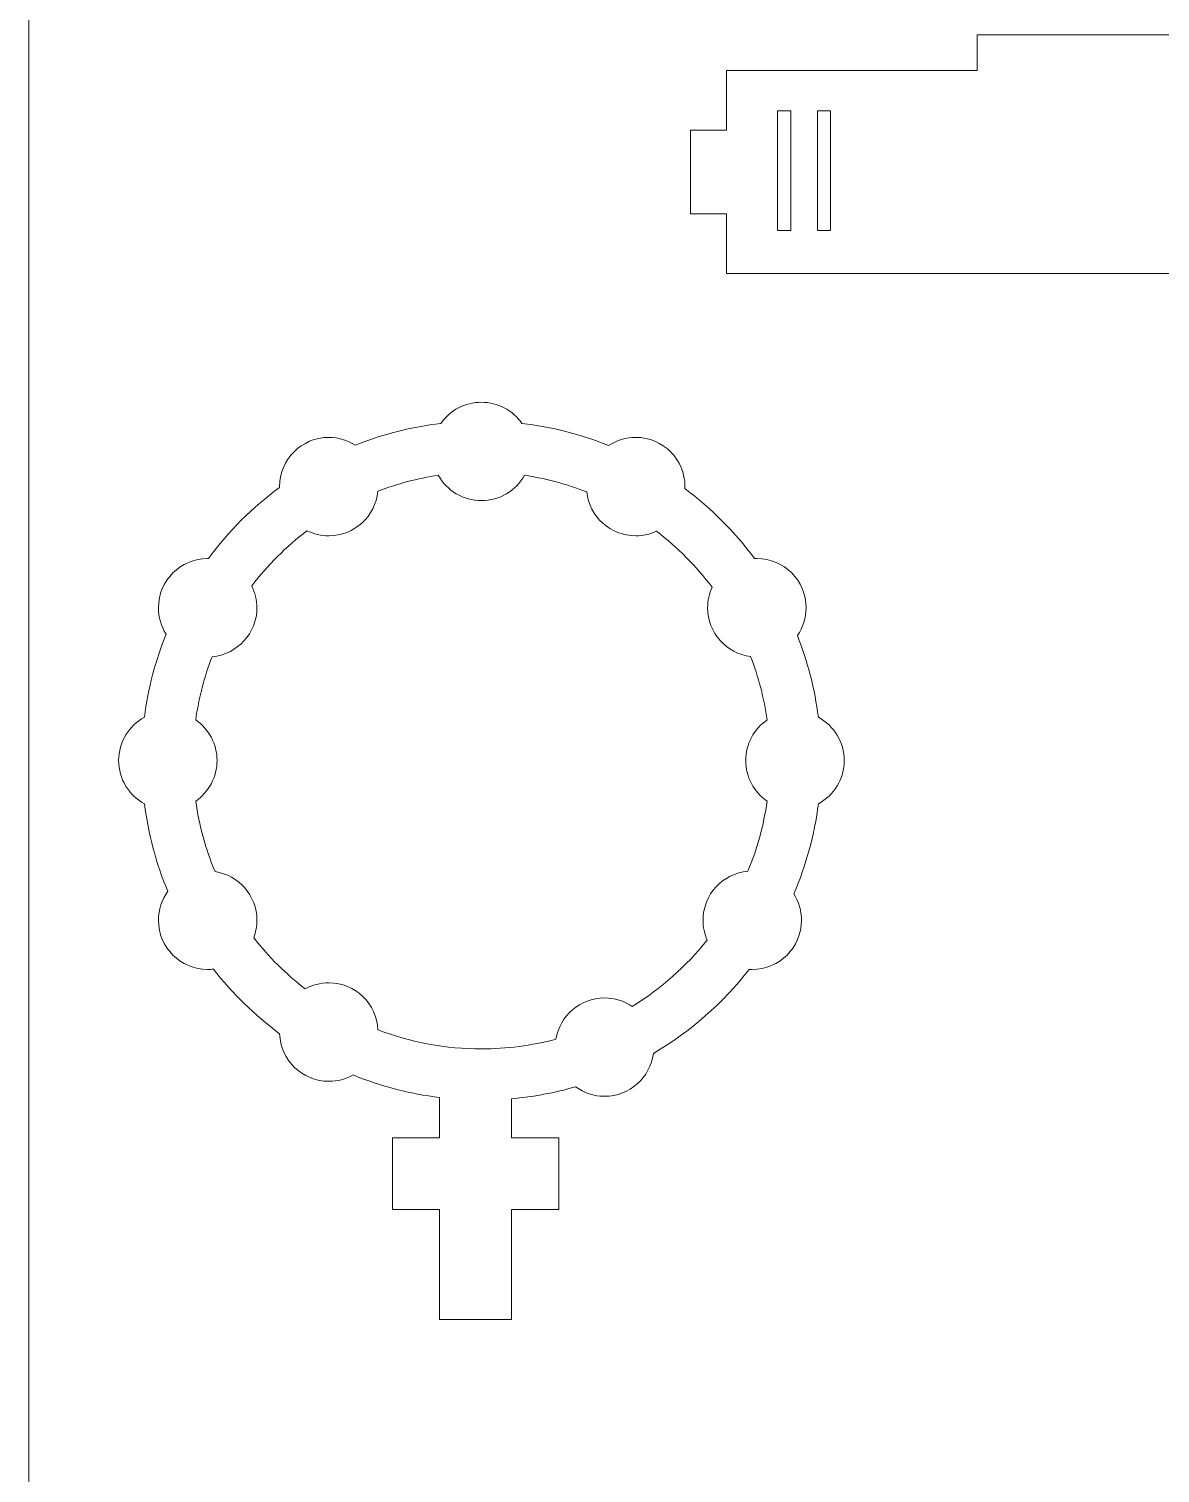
# Model space of a CAD drawing. Header units: millimetres. Extents: x -989 to 989, y -553 to 553.
# Drawn here: x 593.2 to 687.9, y 150.3 to 271.3 of the extents above; entities that cross this region are included whole.
import ezdxf

# ---------------------------------------------------------------- set-up
doc = ezdxf.new("R2010")
doc.units = ezdxf.units.MM
doc.header["$MEASUREMENT"] = 0
doc.layers.add('Camada 1', color=7, linetype='Continuous')

msp = doc.modelspace()

# ---------------------------------------------------------------- linework, layer by layer
at = {"layer": 'Camada 1', "color": 142, "lineweight": 20}
msp.add_lwpolyline([(593.2077, 33.5177), (790.9435, 33.5177), (790.9435, 414.1477), (593.2077, 414.1477), (593.2077, 33.5177)], close=True, dxfattribs=at)
at = {"layer": 'Camada 1', "lineweight": 9}
for points, knots in [([(735.5989, 250.7797), (705.5074, 250.7797), (681.6904, 250.7797), (651.5989, 250.7797), (651.5989, 250.7797), (651.5989, 250.7797), (651.5989, 255.7797), (651.5989, 255.7797), (651.5989, 255.7797), (651.5989, 255.7797), (648.5989, 255.7797), (648.5989, 255.7797), (648.5989, 255.7797), (648.5989, 255.7797), (648.5989, 262.7797), (648.5989, 262.7797), (648.5989, 262.7797), (648.5989, 262.7797), (651.5989, 262.7797), (651.5989, 262.7797), (651.5989, 262.7797), (651.5989, 262.7797), (651.5989, 267.7797), (651.5989, 267.7797), (651.5989, 267.7797), (651.5989, 267.7797), (661.0989, 267.7797), (661.0989, 267.7797), (661.0989, 267.7797), (661.0989, 267.7797), (661.0989, 267.7797), (661.0989, 267.7797), (661.0989, 267.7797), (661.0989, 267.7797), (672.5757, 267.7797), (672.5757, 267.7797), (672.5757, 267.7797), (672.5757, 267.7797), (672.5757, 270.7797), (672.5757, 270.7797), (672.5757, 270.7797), (684.8184, 270.7797), (699.3558, 270.7797), (711.5985, 270.7797), (711.5985, 270.7797), (711.5985, 270.7797), (711.5985, 267.7797), (711.5985, 267.7797), (711.5985, 267.7797), (711.5985, 267.7797), (723.0989, 267.7797), (723.0989, 267.7797), (723.0989, 267.7797), (723.0989, 267.7797), (723.0989, 267.7797), (723.0989, 267.7797), (723.0989, 267.7797), (723.0989, 267.7797), (735.5989, 267.7797), (735.5989, 267.7797), (735.5989, 267.7797), (735.5989, 267.7797), (735.5989, 262.7797), (735.5989, 262.7797), (735.5989, 262.7797), (735.5989, 262.7797), (732.5989, 262.7797), (732.5989, 262.7797), (732.5989, 262.7797), (732.5989, 262.7797), (732.5989, 255.7797), (732.5989, 255.7797), (732.5989, 255.7797), (732.5989, 255.7797), (735.5989, 255.7797), (735.5989, 255.7797), (735.5989, 255.7797), (735.5989, 255.7797), (735.5989, 250.7797), (735.5989, 250.7797)], [0, 0, 0, 0, 0.04761905, 0.04761905, 0.04761905, 0.04761905, 0.0952381, 0.0952381, 0.0952381, 0.0952381, 0.14285714, 0.14285714, 0.14285714, 0.14285714, 0.19047619, 0.19047619, 0.19047619, 0.19047619, 0.23809524, 0.23809524, 0.23809524, 0.23809524, 0.28571429, 0.28571429, 0.28571429, 0.28571429, 0.33333333, 0.33333333, 0.33333333, 0.33333333, 0.38095238, 0.38095238, 0.38095238, 0.38095238, 0.42857143, 0.42857143, 0.42857143, 0.42857143, 0.47619048, 0.47619048, 0.47619048, 0.47619048, 0.52380952, 0.52380952, 0.52380952, 0.52380952, 0.57142857, 0.57142857, 0.57142857, 0.57142857, 0.61904762, 0.61904762, 0.61904762, 0.61904762, 0.66666667, 0.66666667, 0.66666667, 0.66666667, 0.71428571, 0.71428571, 0.71428571, 0.71428571, 0.76190476, 0.76190476, 0.76190476, 0.76190476, 0.80952381, 0.80952381, 0.80952381, 0.80952381, 0.85714286, 0.85714286, 0.85714286, 0.85714286, 0.9047619, 0.9047619, 0.9047619, 0.9047619, 1, 1, 1, 1]), ([(656.9779, 254.3914), (656.9779, 254.3914), (655.8647, 254.3914), (655.8647, 254.3914), (655.8647, 254.3914), (655.8647, 254.3914), (655.8647, 264.3914), (655.8647, 264.3914), (655.8647, 264.3914), (655.8647, 264.3914), (656.9779, 264.3914), (656.9779, 264.3914), (656.9779, 264.3914), (656.9779, 264.3914), (656.9779, 254.3914), (656.9779, 254.3914)], [0, 0, 0, 0, 0.2, 0.2, 0.2, 0.2, 0.4, 0.4, 0.4, 0.4, 0.6, 0.6, 0.6, 0.6, 1, 1, 1, 1]), ([(660.3175, 254.3914), (660.3175, 254.3914), (659.2043, 254.3914), (659.2043, 254.3914), (659.2043, 254.3914), (659.2043, 254.3914), (659.2043, 264.3914), (659.2043, 264.3914), (659.2043, 264.3914), (659.2043, 264.3914), (660.3175, 264.3914), (660.3175, 264.3914), (660.3175, 264.3914), (660.3175, 264.3914), (660.3175, 254.3914), (660.3175, 254.3914)], [0, 0, 0, 0, 0.2, 0.2, 0.2, 0.2, 0.4, 0.4, 0.4, 0.4, 0.6, 0.6, 0.6, 0.6, 1, 1, 1, 1])]:
    msp.add_open_spline(points, degree=3, knots=knots, dxfattribs=at)
at = {"layer": 'Camada 1', "color": 250, "lineweight": 20}
for points, knots in [([(604.0506, 222.7944), (604.0506, 222.0082), (604.2741, 221.2456), (604.6889, 220.5905), (604.6889, 220.5905), (603.7915, 218.3556), (603.1837, 216.0126), (602.8791, 213.6237), (602.8791, 213.6237), (601.5657, 212.9136), (600.7187, 211.5276), (600.7187, 209.9976), (600.7187, 209.9976), (600.7187, 208.4676), (601.5658, 207.0817), (602.8791, 206.3716), (602.8791, 206.3716), (603.2003, 203.8529), (603.8585, 201.3867), (604.8369, 199.0439), (604.8369, 199.0439), (604.3293, 198.3452), (604.0506, 197.4993), (604.0506, 196.622), (604.0506, 196.622), (604.0506, 194.3467), (605.8962, 192.5011), (608.1715, 192.5011), (608.1715, 192.5011), (608.3307, 192.5011), (608.4895, 192.5103), (608.6473, 192.5286), (608.6473, 192.5286), (610.241, 190.4846), (612.1096, 188.6627), (614.1936, 187.1214), (614.1936, 187.1214), (614.2636, 184.9074), (616.0814, 183.1332), (618.3123, 183.1332), (618.3123, 183.1332), (619.0266, 183.1332), (619.7229, 183.3175), (620.3376, 183.6646), (620.3376, 183.6646), (622.6609, 182.7158), (625.1003, 182.0817), (627.5899, 181.7761), (627.5899, 181.7761), (627.5899, 181.7761), (627.5899, 178.4032), (627.5899, 178.4032), (627.5899, 178.4032), (627.5899, 178.4032), (623.6304, 178.4032), (623.6304, 178.4032), (623.6304, 178.4032), (623.6304, 178.4032), (623.6304, 172.3927), (623.6304, 172.3927), (623.6304, 172.3927), (623.6304, 172.3927), (627.5899, 172.3927), (627.5899, 172.3927), (627.5899, 172.3927), (627.5899, 172.3927), (627.5899, 163.1855), (627.5899, 163.1855), (627.5899, 163.1855), (627.5899, 163.1855), (633.6003, 163.1855), (633.6003, 163.1855), (633.6003, 163.1855), (633.6003, 163.1855), (633.6003, 172.3927), (633.6003, 172.3927), (633.6003, 172.3927), (633.6003, 172.3927), (637.56, 172.3927), (637.56, 172.3927), (637.56, 172.3927), (637.56, 172.3927), (637.56, 178.4032), (637.56, 178.4032), (637.56, 178.4032), (637.56, 178.4032), (633.6003, 178.4032), (633.6003, 178.4032), (633.6003, 178.4032), (633.6003, 178.4032), (633.6003, 181.6733), (633.6003, 181.6733), (633.6003, 181.6733), (635.4154, 181.8328), (637.2129, 182.1658), (638.9644, 182.6698), (638.9644, 182.6698), (639.665, 182.158), (640.5138, 181.8777), (641.3942, 181.8777), (641.3942, 181.8777), (643.4914, 181.8777), (645.2234, 183.4456), (645.4818, 185.4727), (645.4818, 185.4727), (648.5722, 187.2907), (651.2989, 189.6833), (653.5057, 192.5087), (653.5057, 192.5087), (653.5057, 192.5087), (653.756, 192.5011), (653.756, 192.5011), (653.756, 192.5011), (656.0313, 192.5011), (657.8769, 194.3467), (657.8769, 196.622), (657.8769, 196.622), (657.8769, 197.4076), (657.6536, 198.17), (657.2392, 198.8248), (657.2392, 198.8248), (658.2685, 201.2326), (658.9582, 203.7739), (659.2895, 206.3715), (659.2895, 206.3715), (660.603, 207.0815), (661.4502, 208.4675), (661.4502, 209.9976), (661.4502, 209.9976), (661.4502, 211.5277), (660.6029, 212.9137), (659.2895, 213.6238), (659.2895, 213.6238), (658.9912, 215.9638), (658.4017, 218.26), (657.5341, 220.4538), (657.5341, 220.4538), (658.006, 221.1371), (658.2629, 221.9518), (658.2629, 222.7944), (658.2629, 222.7944), (658.2629, 225.0697), (656.4174, 226.9153), (654.1421, 226.9153), (654.1421, 226.9153), (654.1421, 226.9153), (653.9441, 226.9106), (653.9441, 226.9106), (653.9441, 226.9106), (652.2975, 229.1323), (650.3319, 231.1084), (648.119, 232.7667), (648.119, 232.7667), (648.119, 232.7667), (648.1223, 232.935), (648.1223, 232.935), (648.1223, 232.935), (648.1223, 235.2103), (646.2768, 237.0559), (644.0014, 237.0559), (644.0014, 237.0559), (643.1868, 237.0559), (642.3978, 236.8158), (641.7279, 236.3725), (641.7279, 236.3725), (639.4021, 237.3116), (636.9597, 237.9365), (634.4688, 238.2325), (634.4688, 238.2325), (633.7063, 239.3293), (632.446, 240.0012), (631.0843, 240.0012), (631.0843, 240.0012), (629.7226, 240.0012), (628.4622, 239.3293), (627.6998, 238.2325), (627.6998, 238.2325), (625.2409, 237.9404), (622.8293, 237.3276), (620.5302, 236.4085), (620.5302, 236.4085), (619.8721, 236.8291), (619.104, 237.0559), (618.312, 237.0559), (618.312, 237.0559), (616.0368, 237.0559), (614.1912, 235.2102), (614.1912, 232.935), (614.1912, 232.935), (614.1912, 232.935), (614.1917, 232.8723), (614.1917, 232.8723), (614.1917, 232.8723), (611.9224, 231.1937), (609.9089, 229.1823), (608.2278, 226.9149), (608.2278, 226.9149), (608.2278, 226.9149), (608.1715, 226.9153), (608.1715, 226.9153), (608.1715, 226.9153), (605.8962, 226.9153), (604.0506, 225.0697), (604.0506, 222.7944)], [0, 0, 0, 0, 0.01923077, 0.01923077, 0.01923077, 0.01923077, 0.03846154, 0.03846154, 0.03846154, 0.03846154, 0.05769231, 0.05769231, 0.05769231, 0.05769231, 0.07692308, 0.07692308, 0.07692308, 0.07692308, 0.09615385, 0.09615385, 0.09615385, 0.09615385, 0.11538462, 0.11538462, 0.11538462, 0.11538462, 0.13461538, 0.13461538, 0.13461538, 0.13461538, 0.15384615, 0.15384615, 0.15384615, 0.15384615, 0.17307692, 0.17307692, 0.17307692, 0.17307692, 0.19230769, 0.19230769, 0.19230769, 0.19230769, 0.21153846, 0.21153846, 0.21153846, 0.21153846, 0.23076923, 0.23076923, 0.23076923, 0.23076923, 0.25, 0.25, 0.25, 0.25, 0.26923077, 0.26923077, 0.26923077, 0.26923077, 0.28846154, 0.28846154, 0.28846154, 0.28846154, 0.30769231, 0.30769231, 0.30769231, 0.30769231, 0.32692308, 0.32692308, 0.32692308, 0.32692308, 0.34615385, 0.34615385, 0.34615385, 0.34615385, 0.36538462, 0.36538462, 0.36538462, 0.36538462, 0.38461538, 0.38461538, 0.38461538, 0.38461538, 0.40384615, 0.40384615, 0.40384615, 0.40384615, 0.42307692, 0.42307692, 0.42307692, 0.42307692, 0.44230769, 0.44230769, 0.44230769, 0.44230769, 0.46153846, 0.46153846, 0.46153846, 0.46153846, 0.48076923, 0.48076923, 0.48076923, 0.48076923, 0.5, 0.5, 0.5, 0.5, 0.51923077, 0.51923077, 0.51923077, 0.51923077, 0.53846154, 0.53846154, 0.53846154, 0.53846154, 0.55769231, 0.55769231, 0.55769231, 0.55769231, 0.57692308, 0.57692308, 0.57692308, 0.57692308, 0.59615385, 0.59615385, 0.59615385, 0.59615385, 0.61538462, 0.61538462, 0.61538462, 0.61538462, 0.63461538, 0.63461538, 0.63461538, 0.63461538, 0.65384615, 0.65384615, 0.65384615, 0.65384615, 0.67307692, 0.67307692, 0.67307692, 0.67307692, 0.69230769, 0.69230769, 0.69230769, 0.69230769, 0.71153846, 0.71153846, 0.71153846, 0.71153846, 0.73076923, 0.73076923, 0.73076923, 0.73076923, 0.75, 0.75, 0.75, 0.75, 0.76923077, 0.76923077, 0.76923077, 0.76923077, 0.78846154, 0.78846154, 0.78846154, 0.78846154, 0.80769231, 0.80769231, 0.80769231, 0.80769231, 0.82692308, 0.82692308, 0.82692308, 0.82692308, 0.84615385, 0.84615385, 0.84615385, 0.84615385, 0.86538462, 0.86538462, 0.86538462, 0.86538462, 0.88461538, 0.88461538, 0.88461538, 0.88461538, 0.90384615, 0.90384615, 0.90384615, 0.90384615, 0.92307692, 0.92307692, 0.92307692, 0.92307692, 0.94230769, 0.94230769, 0.94230769, 0.94230769, 0.96153846, 0.96153846, 0.96153846, 0.96153846, 1, 1, 1, 1]), ([(608.5429, 218.69), (610.6443, 218.8779), (612.2923, 220.6444), (612.2923, 222.7944), (612.2923, 222.7944), (612.2923, 223.4343), (612.1444, 224.06), (611.8639, 224.6255), (611.8639, 224.6255), (613.1886, 226.3631), (614.746, 227.9181), (616.4856, 229.2403), (616.4856, 229.2403), (617.0499, 228.9613), (617.6739, 228.8141), (618.312, 228.8141), (618.312, 228.8141), (620.4567, 228.8141), (622.2197, 230.4539), (622.415, 232.5477), (622.415, 232.5477), (624.0486, 233.1759), (625.7476, 233.6235), (627.4785, 233.8827), (627.4785, 233.8827), (628.1924, 232.5949), (629.5639, 231.7594), (631.0843, 231.7594), (631.0843, 231.7594), (632.6047, 231.7594), (633.9762, 232.5949), (634.6901, 233.8827), (634.6901, 233.8827), (636.4743, 233.6154), (638.2246, 233.1482), (639.9044, 232.4892), (639.9044, 232.4892), (640.1267, 230.4234), (641.8767, 228.8141), (644.0014, 228.8141), (644.0014, 228.8141), (644.6057, 228.8141), (645.1979, 228.9461), (645.7389, 229.1976), (645.7389, 229.1976), (647.4953, 227.8548), (649.0639, 226.2744), (650.3937, 224.5081), (650.3937, 224.5081), (650.1491, 223.9734), (650.0212, 223.3897), (650.0212, 222.7944), (650.0212, 222.7944), (650.0212, 220.6962), (651.5906, 218.9634), (653.6193, 218.7064), (653.6193, 218.7064), (654.2804, 216.9959), (654.7433, 215.2136), (654.9994, 213.3978), (654.9994, 213.3978), (653.8939, 212.6397), (653.2084, 211.373), (653.2084, 209.9976), (653.2084, 209.9976), (653.2084, 208.6223), (653.894, 207.3556), (654.9993, 206.5976), (654.9993, 206.5976), (654.715, 204.5812), (654.1758, 202.6074), (653.3939, 200.7272), (653.3939, 200.7272), (651.288, 200.5437), (649.6351, 198.7754), (649.6351, 196.622), (649.6351, 196.622), (649.6351, 196.0457), (649.755, 195.4801), (649.9848, 194.9592), (649.9848, 194.9592), (648.2332, 192.7612), (646.1072, 190.8776), (643.713, 189.4057), (643.713, 189.4057), (643.0348, 189.8674), (642.2285, 190.1194), (641.3942, 190.1194), (641.3942, 190.1194), (639.3438, 190.1194), (637.6423, 188.6206), (637.3259, 186.6592), (637.3259, 186.6592), (635.2912, 186.117), (633.1918, 185.8453), (631.0843, 185.8453), (631.0843, 185.8453), (628.1209, 185.8453), (625.1908, 186.382), (622.4291, 187.4419), (622.4291, 187.4419), (622.3307, 189.6302), (620.5247, 191.3749), (618.3123, 191.3749), (618.3123, 191.3749), (617.6157, 191.3749), (616.937, 191.1995), (616.3351, 190.8702), (616.3351, 190.8702), (614.7259, 192.1132), (613.2757, 193.5568), (612.0252, 195.1605), (612.0252, 195.1605), (612.2013, 195.6253), (612.2923, 196.12), (612.2923, 196.622), (612.2923, 196.622), (612.2923, 198.688), (610.7706, 200.3998), (608.7873, 200.6972), (608.7873, 200.6972), (607.9985, 202.5864), (607.4551, 204.5704), (607.1693, 206.5974), (607.1693, 206.5974), (608.2748, 207.3554), (608.9604, 208.6221), (608.9604, 209.9976), (608.9604, 209.9976), (608.9604, 211.373), (608.2748, 212.6398), (607.1693, 213.3979), (607.1693, 213.3979), (607.4246, 215.2079), (607.8852, 216.9847), (608.5429, 218.69)], [0, 0, 0, 0, 0.02857143, 0.02857143, 0.02857143, 0.02857143, 0.05714286, 0.05714286, 0.05714286, 0.05714286, 0.08571429, 0.08571429, 0.08571429, 0.08571429, 0.11428571, 0.11428571, 0.11428571, 0.11428571, 0.14285714, 0.14285714, 0.14285714, 0.14285714, 0.17142857, 0.17142857, 0.17142857, 0.17142857, 0.2, 0.2, 0.2, 0.2, 0.22857143, 0.22857143, 0.22857143, 0.22857143, 0.25714286, 0.25714286, 0.25714286, 0.25714286, 0.28571429, 0.28571429, 0.28571429, 0.28571429, 0.31428571, 0.31428571, 0.31428571, 0.31428571, 0.34285714, 0.34285714, 0.34285714, 0.34285714, 0.37142857, 0.37142857, 0.37142857, 0.37142857, 0.4, 0.4, 0.4, 0.4, 0.42857143, 0.42857143, 0.42857143, 0.42857143, 0.45714286, 0.45714286, 0.45714286, 0.45714286, 0.48571429, 0.48571429, 0.48571429, 0.48571429, 0.51428571, 0.51428571, 0.51428571, 0.51428571, 0.54285714, 0.54285714, 0.54285714, 0.54285714, 0.57142857, 0.57142857, 0.57142857, 0.57142857, 0.6, 0.6, 0.6, 0.6, 0.62857143, 0.62857143, 0.62857143, 0.62857143, 0.65714286, 0.65714286, 0.65714286, 0.65714286, 0.68571429, 0.68571429, 0.68571429, 0.68571429, 0.71428571, 0.71428571, 0.71428571, 0.71428571, 0.74285714, 0.74285714, 0.74285714, 0.74285714, 0.77142857, 0.77142857, 0.77142857, 0.77142857, 0.8, 0.8, 0.8, 0.8, 0.82857143, 0.82857143, 0.82857143, 0.82857143, 0.85714286, 0.85714286, 0.85714286, 0.85714286, 0.88571429, 0.88571429, 0.88571429, 0.88571429, 0.91428571, 0.91428571, 0.91428571, 0.91428571, 0.94285714, 0.94285714, 0.94285714, 0.94285714, 1, 1, 1, 1])]:
    msp.add_open_spline(points, degree=3, knots=knots, dxfattribs=at)

doc.saveas('drawing.dxf')
